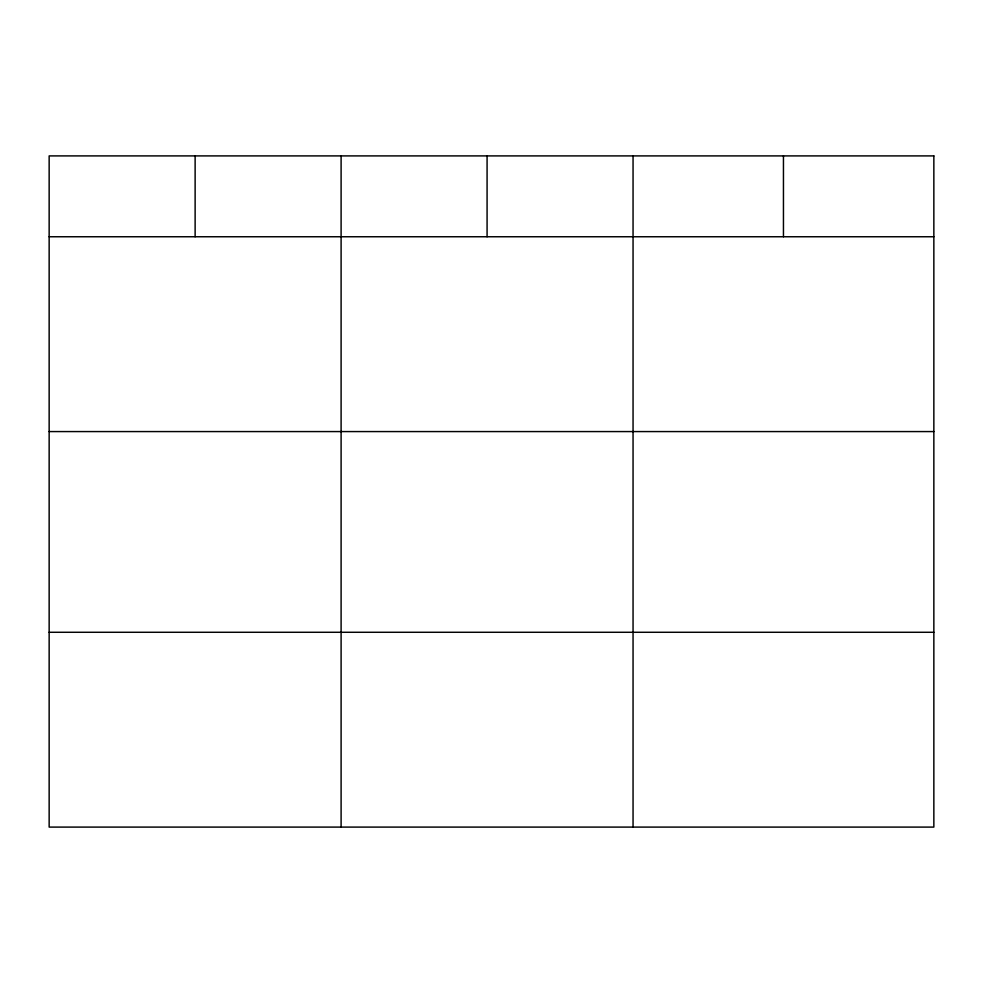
<?xml version="1.0" encoding="UTF-8"?>
<svg xmlns="http://www.w3.org/2000/svg" width="983" height="983" viewBox="0 0 983 983"><rect width="100%" height="100%" fill="white"/><g stroke="black" fill="none" stroke-linecap="round" stroke-linejoin="round"><path stroke-width="1.47" d="M49.15 236.756L933.85 236.756M49.15 431.574L933.85 431.574M49.15 632.278L933.85 632.278M783.451 155.904L783.451 236.756M633.052 155.904L633.052 827.096M487.076 155.904L487.076 236.756M341.101 155.904L341.101 827.096M195.126 155.904L195.126 236.756M933.85 155.904L49.15 155.904L49.15 827.096L933.85 827.096L933.85 155.904"/></g></svg>
